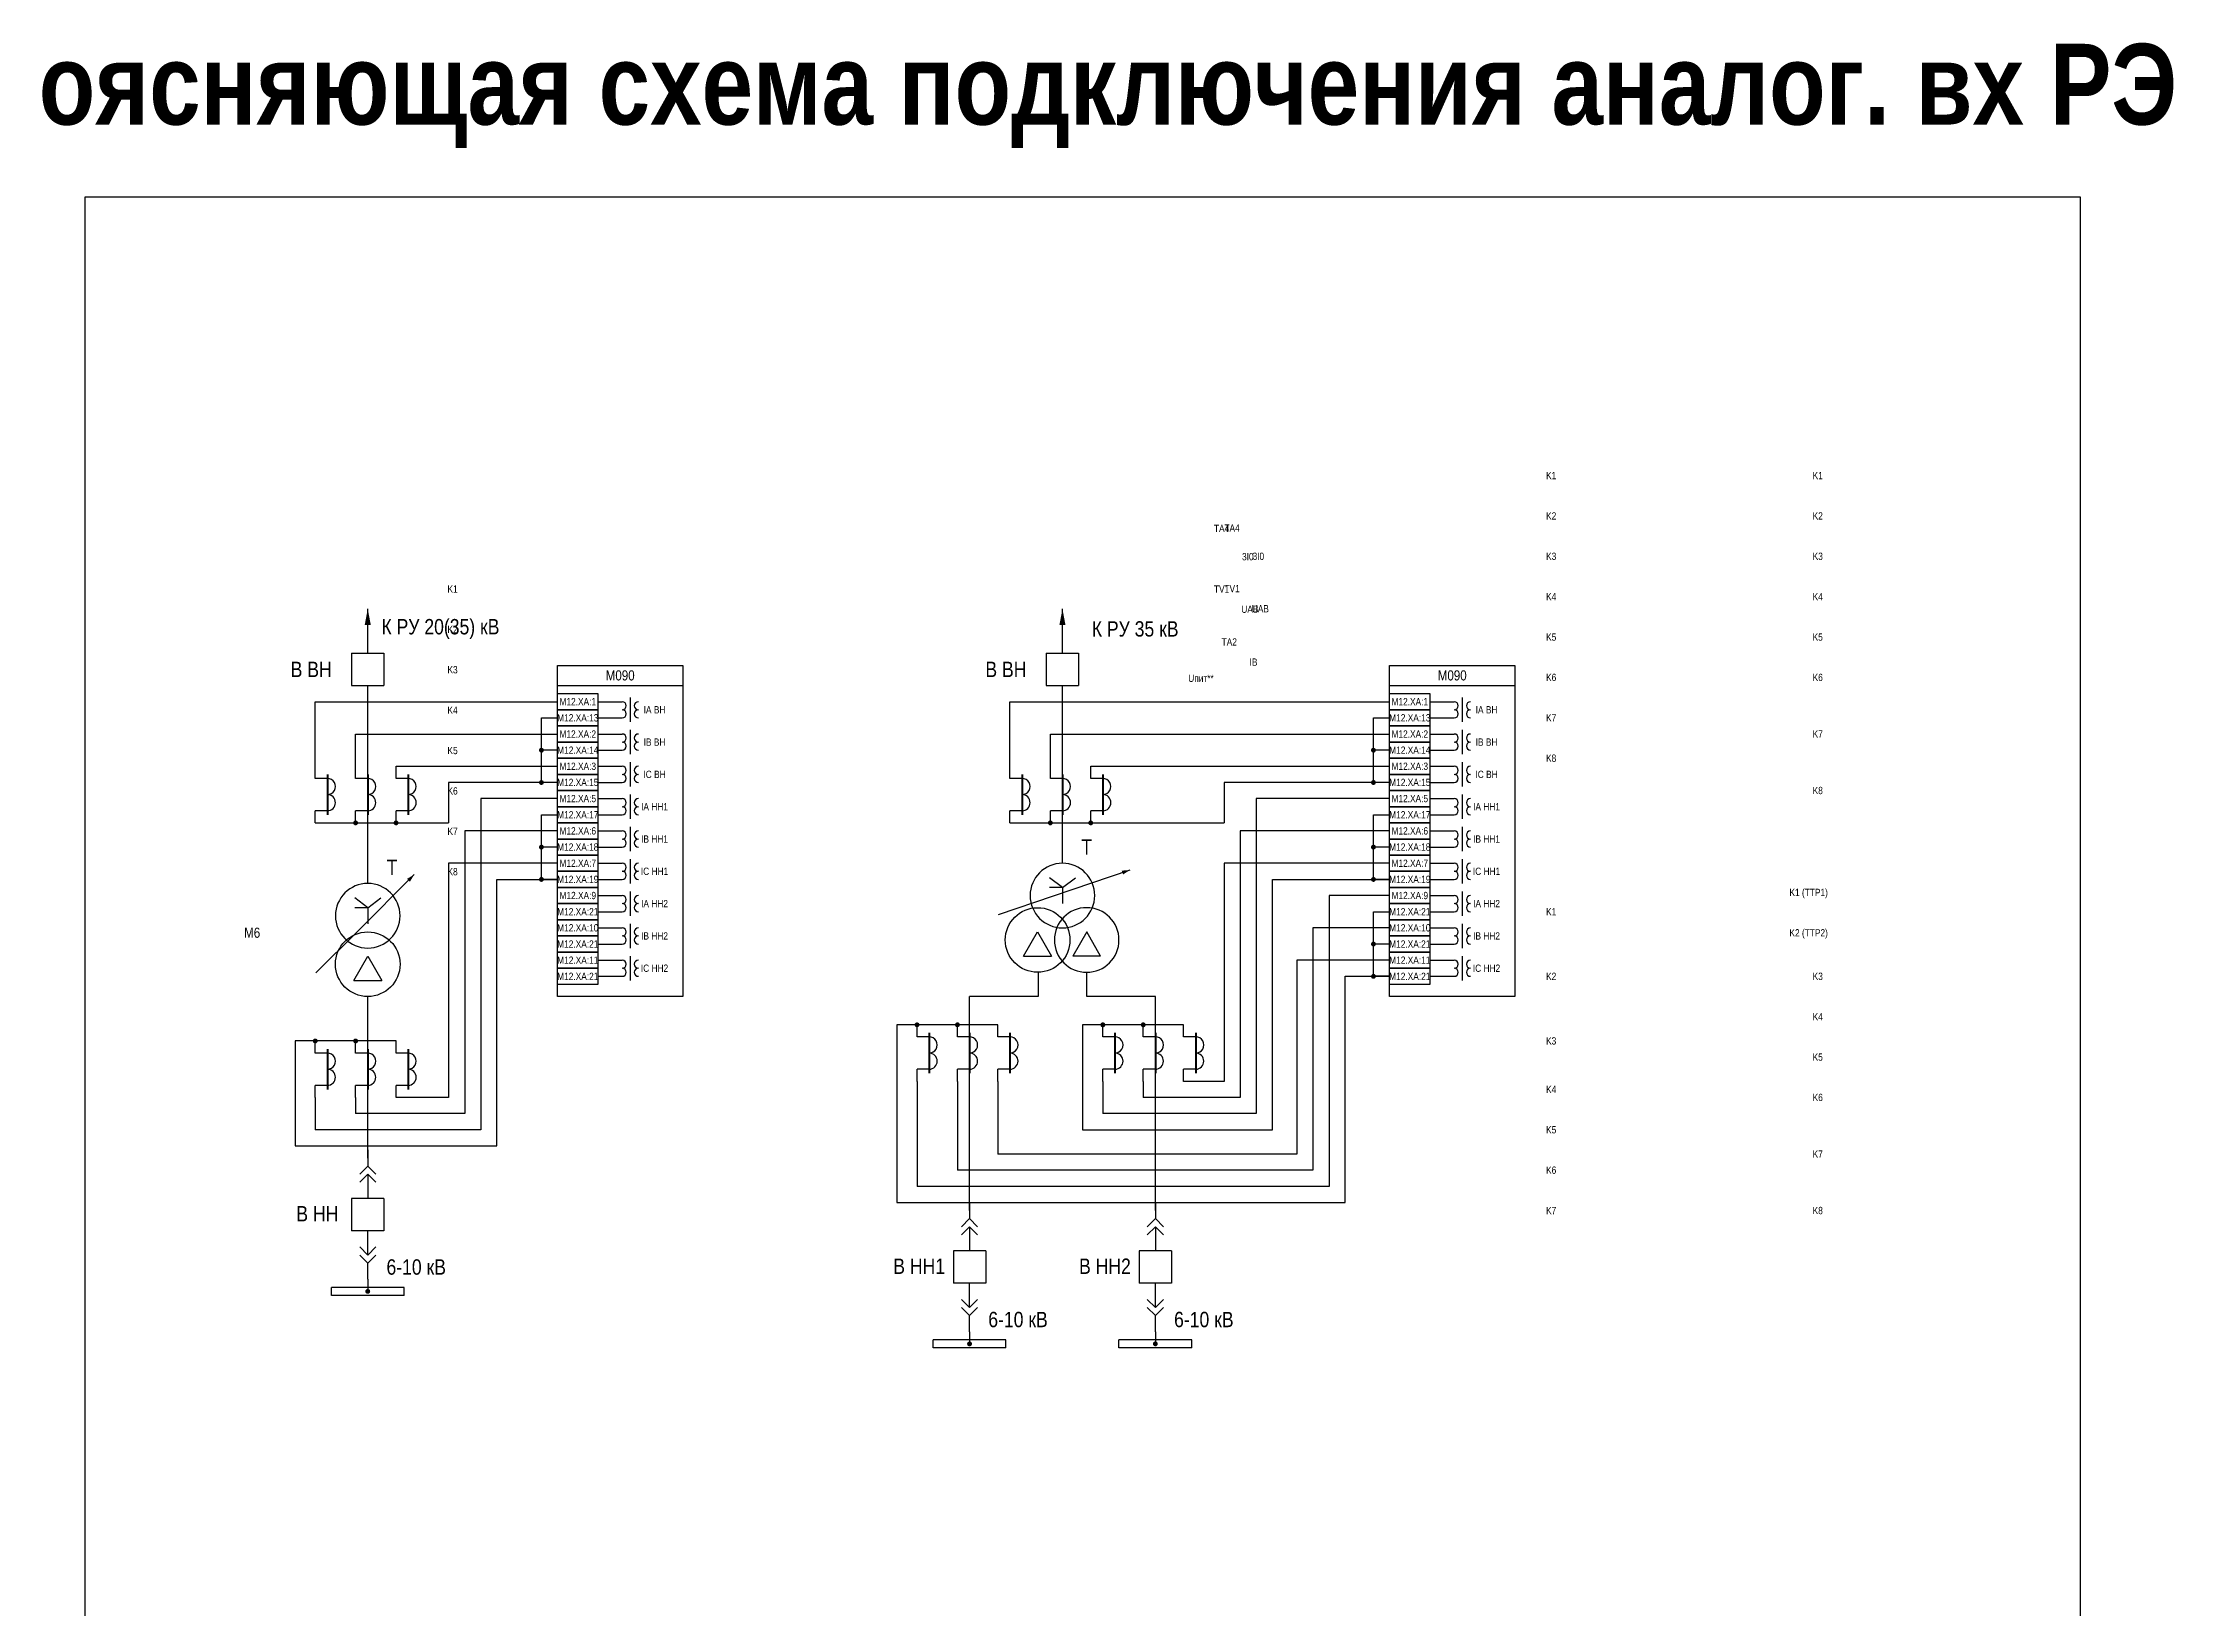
# Model space of a CAD drawing. Header units: millimetres. Extents: x 1657 to 5223, y -558 to 1129.
# Drawn here: x 4414 to 4942, y 358 to 745 of the extents above; entities that cross this region are included whole.
import ezdxf
from ezdxf.enums import TextEntityAlignment as Align

# ---------------------------------------------------------------- set-up
doc = ezdxf.new("R2010")
doc.units = ezdxf.units.MM
doc.layers.add('_ОРЗ_0.3', color=7, linetype='Continuous', lineweight=30)
doc.layers.add('Тонкая', color=7, linetype='Continuous', lineweight=13)
doc.layers.add('Основная', color=7, linetype='Continuous')
doc.styles.add('1.8_Gost_RD', font='ARIALN.TTF', dxfattribs={"height": 1.8})
doc.styles.add('2.5_Gost_RD', font='ARIALN.TTF', dxfattribs={"height": 2.5})
doc.styles.add('2.5_ISOCPEUR', font='isocpeur.ttf', dxfattribs={"width": 0.9, "height": 2.5})
doc.styles.add('3.5_Gost_RD', font='ARIALN.TTF', dxfattribs={"height": 3.5})
doc.styles.add('Narrow', font='ARIALN.TTF')
doc.styles.add('Вывод', font='ARIALN.TTF', dxfattribs={"height": 2.5})
doc.styles.add('Компонент', font='ARIALN.TTF', dxfattribs={"height": 3.5})

# ---------------------------------------------------------------- blocks, each defined once
blk = doc.blocks.new('*U131')
at = {"layer": 'Основная', "ltscale": 0.25}
for p, q in [((2, 2), (0, 0)), ((0, 0), (2, -2))]:
    blk.add_line(p, q, dxfattribs=at)
blk = doc.blocks.new('*U123')
at = {"layer": 'Основная', "color": 0}
for p, q in [((0, 6), (0, 2)), ((0, 0), (0, -6))]:
    blk.add_line(p, q, dxfattribs=at)
at = {"ltscale": 0.25, "xscale": -1, "rotation": 90}
for p in [(0, 2), (0, 0)]:
    blk.add_blockref('*U131', p, dxfattribs=at)
at = {"layer": 'Основная'}
for tag, height, style, p in [('ОУ2', 3.5, 'Компонент', (-5, 6)), ('В2', 2.5, 'Вывод', (3, 6)), ('ОУ1', 3.5, 'Компонент', (-5, -6)), ('В1', 2.5, 'Вывод', (3, -6))]:
    blk.add_attdef(tag, text='', height=height, dxfattribs=dict(at, style=style)).set_placement(p, align=Align.MIDDLE_CENTER)
blk = doc.blocks.new('*U124')
at = {"layer": 'Основная'}
for p, q in [((0, 0), (-8, 0)), ((-8, -8), (-8, 0)), ((0, -8), (0, 0)), ((0, -8), (-8, -8))]:
    blk.add_line(p, q, dxfattribs=at)
at = {"layer": 'Основная', "style": '2.5_ISOCPEUR'}
blk.add_attdef('ОУ', text='', height=2.5, dxfattribs=at).set_placement((-15, -3), align=Align.MIDDLE_CENTER)
blk = doc.blocks.new('*U127')
at = {"layer": 'Основная', "color": 0}
for p, q in [((0, 0), (0, 6)), ((0, -6), (0, -2))]:
    blk.add_line(p, q, dxfattribs=at)
at = {"ltscale": 0.25, "rotation": 89.99999999999999}
for p in [(0, 0), (0, -2)]:
    blk.add_blockref('*U131', p, dxfattribs=at)
at = {"layer": 'Основная'}
for tag, height, style, p in [('ОУ1', 3.5, 'Компонент', (-5, 6)), ('В1', 2.5, 'Вывод', (3, 6)), ('ОУ2', 3.5, 'Компонент', (-5, -6)), ('В2', 2.5, 'Вывод', (3, -6))]:
    blk.add_attdef(tag, text='', height=height, dxfattribs=dict(at, style=style)).set_placement(p, align=Align.MIDDLE_CENTER)
blk = doc.blocks.new('*U122')
at = {"ltscale": 0.25}
for p, q in [((-3.46, -4), (0, 2)), ((0, 2), (3.46, -4)), ((-3.46, -4), (3.46, -4))]:
    blk.add_line(p, q, dxfattribs=at)
blk.add_circle((0, 0), 8, dxfattribs=at)
at = {"layer": 'Основная', "style": 'Компонент'}
blk.add_attdef('ОУ', text='', height=3.5, dxfattribs=at).set_placement((17, 0), align=Align.MIDDLE_CENTER)
blk = doc.blocks.new('*U125')
at = {"ltscale": 0.25}
for p, q in [((0, 0), (-20, 0)), ((14.44, 0), (0, 0))]:
    blk.add_line(p, q, dxfattribs=at)
blk.add_lwpolyline([(-18, 0, 1, 0, 0), (-20, 0, 0, 0, 0)], format="xyseb", dxfattribs=at)
at = {"layer": 'Основная', "style": '2.5_ISOCPEUR'}
blk.add_attdef('ОС', text='', height=2.5, dxfattribs=at).set_placement((3, 2), align=Align.MIDDLE_CENTER)
blk = doc.blocks.new('*U121')
at = {"ltscale": 0.25}
for q in [(-3.2, 4.4), (3.2, 4.4), (0, -2), (3.21, 2)]:
    blk.add_line((0, 2), q, dxfattribs=at)
blk.add_circle((0, 0), 8, dxfattribs=at)
at = {"layer": 'Основная', "style": 'Компонент'}
blk.add_attdef('ОУ', text='', height=3.5, dxfattribs=at).set_placement((-17, 0), align=Align.MIDDLE_CENTER)
blk = doc.blocks.new('*U126')
at = {"layer": 'Основная'}
for p, q in [((0, 0), (-8, 0)), ((-8, -8), (-8, 0)), ((0, -8), (0, 0)), ((0, -8), (-8, -8))]:
    blk.add_line(p, q, dxfattribs=at)
at = {"layer": 'Основная', "style": '2.5_ISOCPEUR'}
blk.add_attdef('ОУ', text='', height=2.5, dxfattribs=at).set_placement((-15, -3), align=Align.MIDDLE_CENTER)
blk = doc.blocks.new('*U130')
at = {"ltscale": 0.25}
for p, q in [((3, 7), (3, 4)), ((0, 4), (3, 4)), ((0, -4), (3, -4)), ((3, -4), (3, -7))]:
    blk.add_line(p, q, dxfattribs=at)
for centre, major_axis, start_param, end_param in [((0, -2), (-2, 0), 4.712389, 7.853982), ((0, 2), (0, -2), 3.141593, 6.283185)]:
    blk.add_ellipse(centre, major_axis=major_axis, ratio=1, start_param=start_param, end_param=end_param, dxfattribs=at)
at = {"layer": 'Основная', "color": 0, "lineweight": 50}
blk.add_line((0, -5), (0, 5), dxfattribs=at)
at = {"layer": 'Основная', "style": '2.5_ISOCPEUR'}
for tag, p in [('В1', (5, 6)), ('ОУ', (-6, 0)), ('В2', (5, -6))]:
    blk.add_attdef(tag, text='', height=2.5, dxfattribs=at).set_placement(p, align=Align.MIDDLE_CENTER)
blk = doc.blocks.new('*U128')
at = {"layer": 'Основная', "color": 0}
for p, q in [((0, 0), (18, 0)), ((0, -2), (0, 0)), ((18, -2), (18, 0)), ((0, -2), (18, -2))]:
    blk.add_line(p, q, dxfattribs=at)
at = {"layer": 'Основная', "style": '2.5_ISOCPEUR'}
blk.add_attdef('ОШ', text='', height=2.5, dxfattribs=at).set_placement((6, 4), align=Align.MIDDLE_CENTER)
blk = doc.blocks.new('*U129')
at = {"ltscale": 0.25}
for p, q in [((3, 7), (3, 4)), ((0, 4), (3, 4)), ((0, -4), (3, -4)), ((3, -4), (3, -7))]:
    blk.add_line(p, q, dxfattribs=at)
for centre, major_axis, start_param, end_param in [((0, -2), (-2, 0), 4.712389, 7.853982), ((0, 2), (0, -2), 3.141593, 6.283185)]:
    blk.add_ellipse(centre, major_axis=major_axis, ratio=1, start_param=start_param, end_param=end_param, dxfattribs=at)
at = {"layer": 'Основная', "color": 0, "lineweight": 50}
blk.add_line((0, -5), (0, 5), dxfattribs=at)
at = {"layer": 'Основная', "style": '2.5_ISOCPEUR'}
for tag, p in [('В1', (5, 6)), ('ОУ', (-6, 0)), ('В2', (5, -6))]:
    blk.add_attdef(tag, text='', height=2.5, dxfattribs=at).set_placement(p, align=Align.MIDDLE_CENTER)

msp = doc.modelspace()

# ---------------------------------------------------------------- linework, layer by layer
for p, q in [((4495, 594), (4495, 605)), ((4667, 594), (4667, 605)), ((4502, 566), (4542, 566)), ((4674, 566), (4748, 566))]:
    msp.add_line(p, q)
at = {"ltscale": 100}
for p, q in [((4482, 566), (4482, 582)), ((4482, 582), (4542, 582)), ((4552, 582), (4558, 582)), ((4560, 583), (4560, 577)), ((4654, 566), (4654, 582)), ((4654, 582), (4748, 582)), ((4758, 582), (4764, 582)), ((4766, 583), (4766, 577)), ((4538, 562), (4538, 578)), ((4538, 578), (4542, 578)), ((4552, 578), (4558, 578)), ((4744, 562), (4744, 578)), ((4744, 578), (4748, 578)), ((4758, 578), (4764, 578)), ((4492, 566), (4492, 574)), ((4492, 574), (4542, 574)), ((4542, 570), (4538, 570)), ((4552, 574), (4558, 574)), ((4552, 570), (4558, 570)), ((4560, 575), (4560, 569)), ((4664, 566), (4664, 574)), ((4664, 574), (4748, 574)), ((4748, 570), (4744, 570)), ((4758, 574), (4764, 574)), ((4758, 570), (4764, 570)), ((4766, 575), (4766, 569)), ((4552, 566), (4558, 566)), ((4560, 567), (4560, 561)), ((4758, 566), (4764, 566)), ((4766, 567), (4766, 561)), ((4538, 562), (4515, 562)), ((4515, 562), (4515, 552)), ((4542, 562), (4538, 562)), ((4552, 562), (4558, 562)), ((4744, 562), (4707, 562)), ((4707, 562), (4707, 552)), ((4748, 562), (4744, 562)), ((4758, 562), (4764, 562)), ((4538, 538), (4538, 554)), ((4538, 554), (4542, 554)), ((4552, 558), (4558, 558)), ((4552, 554), (4558, 554)), ((4560, 559), (4560, 553)), ((4744, 538), (4744, 554)), ((4744, 554), (4748, 554)), ((4758, 558), (4764, 558)), ((4758, 554), (4764, 554)), ((4766, 559), (4766, 553)), ((4482, 552), (4502, 552)), ((4502, 552), (4515, 552)), ((4552, 550), (4558, 550)), ((4560, 551), (4560, 545)), ((4654, 552), (4674, 552)), ((4674, 552), (4707, 552)), ((4758, 550), (4764, 550)), ((4766, 551), (4766, 545)), ((4542, 546), (4538, 546)), ((4552, 546), (4558, 546)), ((4748, 546), (4744, 546)), ((4758, 546), (4764, 546)), ((4552, 542), (4558, 542)), ((4560, 543), (4560, 537)), ((4758, 542), (4764, 542)), ((4766, 543), (4766, 537)), ((4542, 538), (4538, 538)), ((4552, 538), (4558, 538)), ((4552, 534), (4558, 534)), ((4560, 535), (4560, 529)), ((4748, 538), (4744, 538)), ((4758, 538), (4764, 538)), ((4758, 534), (4764, 534)), ((4766, 535), (4766, 529)), ((4552, 530), (4558, 530)), ((4744, 514), (4744, 530)), ((4744, 530), (4748, 530)), ((4758, 530), (4764, 530)), ((4552, 526), (4558, 526)), ((4560, 527), (4560, 521)), ((4758, 526), (4764, 526)), ((4766, 527), (4766, 521)), ((4552, 522), (4558, 522)), ((4552, 518), (4558, 518)), ((4560, 519), (4560, 513)), ((4748, 522), (4744, 522)), ((4758, 522), (4764, 522)), ((4758, 518), (4764, 518)), ((4766, 519), (4766, 513)), ((4552, 514), (4558, 514)), ((4748, 514), (4744, 514)), ((4758, 514), (4764, 514)), ((4631, 488), (4631, 462)), ((4641, 488), (4641, 466)), ((4651, 488), (4651, 470)), ((4677, 488), (4677, 480)), ((4687, 488), (4687, 484)), ((4482, 484), (4482, 476)), ((4492, 484), (4492, 480))]:
    msp.add_line(p, q, dxfattribs=at)
for points in [[(4425, 707), (4919, 707), (4919, 114), (4425, 114)], [(4542, 584), (4552, 584), (4552, 580), (4542, 580)], [(4748, 584), (4758, 584), (4758, 580), (4748, 580)], [(4542, 580), (4552, 580), (4552, 576), (4542, 576)], [(4542, 576), (4552, 576), (4552, 572), (4542, 572)], [(4748, 580), (4758, 580), (4758, 576), (4748, 576)], [(4748, 576), (4758, 576), (4758, 572), (4748, 572)], [(4542, 572), (4552, 572), (4552, 568), (4542, 568)], [(4748, 572), (4758, 572), (4758, 568), (4748, 568)], [(4542, 568), (4552, 568), (4552, 564), (4542, 564)], [(4748, 568), (4758, 568), (4758, 564), (4748, 564)], [(4542, 564), (4552, 564), (4552, 560), (4542, 560)], [(4542, 560), (4552, 560), (4552, 556), (4542, 556)], [(4748, 564), (4758, 564), (4758, 560), (4748, 560)], [(4748, 560), (4758, 560), (4758, 556), (4748, 556)], [(4542, 556), (4552, 556), (4552, 552), (4542, 552)], [(4748, 556), (4758, 556), (4758, 552), (4748, 552)], [(4542, 552), (4552, 552), (4552, 548), (4542, 548)], [(4748, 552), (4758, 552), (4758, 548), (4748, 548)], [(4542, 548), (4552, 548), (4552, 544), (4542, 544)], [(4542, 544), (4552, 544), (4552, 540), (4542, 540)], [(4748, 548), (4758, 548), (4758, 544), (4748, 544)], [(4748, 544), (4758, 544), (4758, 540), (4748, 540)], [(4542, 540), (4552, 540), (4552, 536), (4542, 536)], [(4748, 540), (4758, 540), (4758, 536), (4748, 536)], [(4542, 536), (4552, 536), (4552, 532), (4542, 532)], [(4748, 536), (4758, 536), (4758, 532), (4748, 532)], [(4542, 532), (4552, 532), (4552, 528), (4542, 528)], [(4542, 528), (4552, 528), (4552, 524), (4542, 524)], [(4748, 532), (4758, 532), (4758, 528), (4748, 528)], [(4748, 528), (4758, 528), (4758, 524), (4748, 524)], [(4542, 524), (4552, 524), (4552, 520), (4542, 520)], [(4748, 524), (4758, 524), (4758, 520), (4748, 520)], [(4542, 520), (4552, 520), (4552, 516), (4542, 516)], [(4748, 520), (4758, 520), (4758, 516), (4748, 516)], [(4542, 516), (4552, 516), (4552, 512), (4542, 512)], [(4748, 516), (4758, 516), (4758, 512), (4748, 512)]]:
    msp.add_lwpolyline(points, close=True, dxfattribs=at)
for points in [[(4495, 537), (4495, 586)], [(4667, 542), (4667, 586)], [(4495, 469), (4495, 509)], [(4644, 456), (4644, 509)], [(4690, 456), (4690, 509)], [(4495, 439), (4495, 436)], [(4644, 426), (4644, 423)], [(4690, 426), (4690, 423)]]:
    msp.add_lwpolyline(points)
for points in [[(4542, 586), (4573, 586)], [(4748, 586), (4779, 586)], [(4542, 558), (4523, 558), (4523, 476), (4482, 476)], [(4748, 558), (4715, 558), (4715, 480), (4677, 480)], [(4542, 550), (4519, 550), (4519, 480), (4492, 480)], [(4748, 550), (4711, 550), (4711, 484), (4687, 484)], [(4542, 542), (4515, 542), (4515, 484), (4502, 484)], [(4748, 542), (4707, 542), (4707, 488), (4697, 488)], [(4502, 498), (4477, 498), (4477, 472), (4527, 472), (4527, 538), (4542, 538)], [(4748, 534), (4733, 534), (4733, 462), (4631, 462)], [(4697, 502), (4672, 502), (4672, 476), (4719, 476), (4719, 538), (4748, 538)], [(4748, 526), (4729, 526), (4729, 466), (4641, 466)], [(4748, 518), (4725, 518), (4725, 470), (4651, 470)], [(4651, 502), (4626, 502), (4626, 458), (4737, 458), (4737, 514), (4748, 514)], [(4661, 515), (4661, 509), (4644, 509)], [(4690, 509), (4673, 509), (4673, 515)]]:
    msp.add_lwpolyline(points, dxfattribs=at)
at = {"ltscale": 0.25, "const_width": 0.6}
for points in [[(4537.7, 570, -1), (4538.3, 570, -1)], [(4537.7, 569.99, 1), (4538.3, 569.99, 1)], [(4743.7, 570, -1), (4744.3, 570, -1)], [(4743.7, 569.99, 1), (4744.3, 569.99, 1)], [(4537.7, 562, -1), (4538.3, 562, -1)], [(4537.7, 561.99, 1), (4538.3, 561.99, 1)], [(4743.7, 562, -1), (4744.3, 562, -1)], [(4743.7, 561.99, 1), (4744.3, 561.99, 1)], [(4491.7, 552, -1), (4492.3, 552, -1)], [(4491.7, 551.99, 1), (4492.3, 551.99, 1)], [(4501.7, 552, -1), (4502.3, 552, -1)], [(4501.7, 551.99, 1), (4502.3, 551.99, 1)], [(4663.7, 552, -1), (4664.3, 552, -1)], [(4663.7, 551.99, 1), (4664.3, 551.99, 1)], [(4673.7, 552, -1), (4674.3, 552, -1)], [(4673.7, 551.99, 1), (4674.3, 551.99, 1)], [(4537.7, 546, -1), (4538.3, 546, -1)], [(4537.7, 545.99, 1), (4538.3, 545.99, 1)], [(4743.7, 546, -1), (4744.3, 546, -1)], [(4743.7, 545.99, 1), (4744.3, 545.99, 1)], [(4537.7, 538, -1), (4538.3, 538, -1)], [(4537.7, 537.99, 1), (4538.3, 537.99, 1)], [(4743.7, 538, -1), (4744.3, 538, -1)], [(4743.7, 537.99, 1), (4744.3, 537.99, 1)], [(4743.7, 522, -1), (4744.3, 522, -1)], [(4743.7, 521.99, 1), (4744.3, 521.99, 1)], [(4743.7, 514, -1), (4744.3, 514, -1)], [(4743.7, 513.99, 1), (4744.3, 513.99, 1)], [(4630.7, 502, -1), (4631.3, 502, -1)], [(4630.7, 501.99, 1), (4631.3, 501.99, 1)], [(4640.7, 502, -1), (4641.3, 502, -1)], [(4640.7, 501.99, 1), (4641.3, 501.99, 1)], [(4676.7, 502, -1), (4677.3, 502, -1)], [(4676.7, 501.99, 1), (4677.3, 501.99, 1)], [(4686.7, 502, -1), (4687.3, 502, -1)], [(4686.7, 501.99, 1), (4687.3, 501.99, 1)], [(4481.7, 498, -1), (4482.3, 498, -1)], [(4481.7, 497.99, 1), (4482.3, 497.99, 1)], [(4491.7, 498, -1), (4492.3, 498, -1)], [(4491.7, 497.99, 1), (4492.3, 497.99, 1)], [(4494.7, 436, -1), (4495.3, 436, -1)], [(4494.7, 435.99, 1), (4495.3, 435.99, 1)], [(4643.7, 423, -1), (4644.3, 423, -1)], [(4643.7, 422.99, 1), (4644.3, 422.99, 1)], [(4689.7, 423, -1), (4690.3, 423, -1)], [(4689.7, 422.99, 1), (4690.3, 422.99, 1)]]:
    msp.add_lwpolyline(points, format="xyb", close=True, dxfattribs=at)
at = {"ltscale": 100}
for centre, start, end in [((4558, 581), 270, 90), ((4562, 581), 90, 270), ((4764, 581), 270, 90), ((4768, 581), 90, 270), ((4558, 579), 270, 90), ((4562, 579), 90, 270), ((4764, 579), 270, 90), ((4768, 579), 90, 270), ((4558, 573), 270, 90), ((4558, 571), 270, 90), ((4562, 573), 90, 270), ((4562, 571), 90, 270), ((4764, 573), 270, 90), ((4764, 571), 270, 90), ((4768, 573), 90, 270), ((4768, 571), 90, 270), ((4558, 565), 270, 90), ((4562, 565), 90, 270), ((4764, 565), 270, 90), ((4768, 565), 90, 270), ((4558, 563), 270, 90), ((4562, 563), 90, 270), ((4764, 563), 270, 90), ((4768, 563), 90, 270), ((4558, 557), 270, 90), ((4558, 555), 270, 90), ((4562, 557), 90, 270), ((4562, 555), 90, 270), ((4764, 557), 270, 90), ((4764, 555), 270, 90), ((4768, 557), 90, 270), ((4768, 555), 90, 270), ((4558, 549), 270, 90), ((4562, 549), 90, 270), ((4764, 549), 270, 90), ((4768, 549), 90, 270), ((4558, 547), 270, 90), ((4562, 547), 90, 270), ((4764, 547), 270, 90), ((4768, 547), 90, 270), ((4558, 541), 270, 90), ((4558, 539), 270, 90), ((4562, 541), 90, 270), ((4562, 539), 90, 270), ((4764, 541), 270, 90), ((4764, 539), 270, 90), ((4768, 541), 90, 270), ((4768, 539), 90, 270), ((4558, 533), 270, 90), ((4562, 533), 90, 270), ((4764, 533), 270, 90), ((4768, 533), 90, 270), ((4558, 531), 270, 90), ((4562, 531), 90, 270), ((4764, 531), 270, 90), ((4768, 531), 90, 270), ((4558, 525), 270, 90), ((4558, 523), 270, 90), ((4562, 525), 90, 270), ((4562, 523), 90, 270), ((4764, 525), 270, 90), ((4764, 523), 270, 90), ((4768, 525), 90, 270), ((4768, 523), 90, 270), ((4558, 517), 270, 90), ((4562, 517), 90, 270), ((4764, 517), 270, 90), ((4768, 517), 90, 270), ((4558, 515), 270, 90), ((4562, 515), 90, 270), ((4764, 515), 270, 90), ((4768, 515), 90, 270)]:
    msp.add_arc(centre, 1, start, end, dxfattribs=at)
at = {"layer": '_ОРЗ_0.3', "ltscale": 100}
for points in [[(4542, 591), (4573, 591), (4573, 509), (4542, 509)], [(4748, 591), (4779, 591), (4779, 509), (4748, 509)]]:
    msp.add_lwpolyline(points, close=True, dxfattribs=at)
at = {"layer": 'Тонкая', "ltscale": 0.3}
for points in [[(4495, 605, 0, 1.5, 0), (4495, 601, 0, 0, 0)], [(4667, 605, 0, 1.5, 0), (4667, 601, 0, 0, 0)]]:
    msp.add_lwpolyline(points, format="xyseb", dxfattribs=at)

# ---------------------------------------------------------------- block references
at = {"ltscale": 0.35, "rotation": 180}
for p in [(4491, 586), (4663, 586)]:
    msp.add_blockref('*U126', p, dxfattribs=at)
at = {"ltscale": 0.25}
for name, p, rotation in [('*U129', (4485, 559), 180), ('*U130', (4495, 559), 180), ('*U130', (4505, 559), 180), ('*U129', (4657, 559), 180), ('*U130', (4667, 559), 180), ('*U130', (4677, 559), 180), ('*U125', (4492.36, 525.05), 224.9999999999999), ('*U125', (4664.8, 533.91), 198.7392877131279), ('*U129', (4634, 495), 180), ('*U130', (4644, 495), 180), ('*U130', (4654, 495), 180), ('*U129', (4680, 495), 180), ('*U130', (4690, 495), 180), ('*U130', (4700, 495), 180), ('*U129', (4485, 491), 180), ('*U130', (4495, 491), 180), ('*U130', (4505, 491), 180)]:
    msp.add_blockref(name, p, dxfattribs=dict(at, rotation=rotation))
at = {"ltscale": 0.35, "xscale": -1}
for name, p in [('*U121', (4667, 534)), ('*U121', (4495, 529)), ('*U122', (4673, 523))]:
    msp.add_blockref(name, p, dxfattribs=at)
at = {"ltscale": 0.35}
for p in [(4660.85, 523), (4495, 517)]:
    msp.add_blockref('*U122', p, dxfattribs=at)
at = {"ltscale": 0.25, "xscale": -1, "rotation": 180}
for name, p in [('*U127', (4495, 465)), ('*U124', (4499, 451)), ('*U127', (4644, 452)), ('*U127', (4690, 452)), ('*U123', (4495, 445)), ('*U124', (4648, 438)), ('*U124', (4694, 438)), ('*U123', (4644, 432)), ('*U123', (4690, 432))]:
    msp.add_blockref(name, p, dxfattribs=at)
at = {"ltscale": 0.25, "xscale": -1}
for p in [(4504, 436.99), (4653, 423.99), (4699, 423.99)]:
    msp.add_blockref('*U128', p, dxfattribs=at)

# ---------------------------------------------------------------- texts
at = {"ltscale": 100, "attachment_point": 5}
for s, insert, char_height, width, style in [('{\\fArial Narrow|b1|i0|c204|p34;Поясняющая схема подключения аналог. вх РЭ}', (4670, 732), 20, 1350, '2.5_Gost_RD'), ('K1', (4788, 638), 1.8, 6, '1.8_Gost_RD'), ('K1', (4854, 638), 1.8, 6, '1.8_Gost_RD'), ('K2', (4788, 628), 1.8, 6, '1.8_Gost_RD'), ('K2', (4854, 628), 1.8, 6, '1.8_Gost_RD'), ('ТA4', (4706.4, 624.9), 1.8, 8.6789, '1.8_Gost_RD'), ('ТA4', (4709, 625), 1.8, 8.6789, '1.8_Gost_RD'), ('3I0', (4712.9, 617.9), 1.8, 5, '1.8_Gost_RD'), ('3I0', (4715.5, 618), 1.8, 5, '1.8_Gost_RD'), ('K3', (4788, 618), 1.8, 6, '1.8_Gost_RD'), ('K3', (4854, 618), 1.8, 6, '1.8_Gost_RD'), ('K1', (4516, 609.9), 1.8, 6, '1.8_Gost_RD'), ('ТV1', (4706.4, 609.9), 1.8, 8.6789, '1.8_Gost_RD'), ('ТV1', (4709, 610), 1.8, 8.6789, '1.8_Gost_RD'), ('K4', (4788, 608), 1.8, 6, '1.8_Gost_RD'), ('K4', (4854, 608), 1.8, 6, '1.8_Gost_RD'), ('UAB', (4713.4, 604.9), 1.8, 6, '1.8_Gost_RD'), ('UAB', (4716, 605), 1.8, 6, '1.8_Gost_RD'), ('K2', (4516, 599.9), 1.8, 6, '1.8_Gost_RD'), ('ТA2', (4708.3, 596.8), 1.8, 8.6789, '1.8_Gost_RD'), ('K5', (4788, 598), 1.8, 6, '1.8_Gost_RD'), ('K5', (4854, 598), 1.8, 6, '1.8_Gost_RD'), ('IB', (4714.3, 591.8), 1.8, 4, '1.8_Gost_RD'), ('K3', (4516, 589.9), 1.8, 6, '1.8_Gost_RD'), ('М090', (4557.5, 588.5), 2.5, 31, '2.5_Gost_RD'), ('Uпит**', (4701.3, 587.8), 1.8, 7, '1.8_Gost_RD'), ('М090', (4763.5, 588.5), 2.5, 31, '2.5_Gost_RD'), ('K6', (4788, 588), 1.8, 6, '1.8_Gost_RD'), ('K6', (4854, 588), 1.8, 6, '1.8_Gost_RD'), ('K4', (4516, 579.9), 1.8, 6, '1.8_Gost_RD'), ('M12.XA:1', (4547, 582), 1.8, 10, '1.8_Gost_RD'), ('IA ВН', (4566, 580), 1.8, 15, '1.8_Gost_RD'), ('M12.XA:1', (4753, 582), 1.8, 10, '1.8_Gost_RD'), ('IA ВН', (4772, 580), 1.8, 15, '1.8_Gost_RD'), ('M12.XA:13', (4547, 578), 1.8, 10, '1.8_Gost_RD'), ('M12.XA:13', (4753, 578), 1.8, 10, '1.8_Gost_RD'), ('K7', (4788, 578), 1.8, 6, '1.8_Gost_RD'), ('K5', (4516, 569.9), 1.8, 6, '1.8_Gost_RD'), ('M12.XA:14', (4547, 570), 1.8, 10, '1.8_Gost_RD'), ('M12.XA:2', (4547, 574), 1.8, 10, '1.8_Gost_RD'), ('IB ВН', (4566, 572), 1.8, 15, '1.8_Gost_RD'), ('M12.XA:14', (4753, 570), 1.8, 10, '1.8_Gost_RD'), ('M12.XA:2', (4753, 574), 1.8, 10, '1.8_Gost_RD'), ('IB ВН', (4772, 572), 1.8, 15, '1.8_Gost_RD'), ('K7', (4854, 574), 1.8, 6, '1.8_Gost_RD'), ('M12.XA:3', (4547, 566), 1.8, 10, '1.8_Gost_RD'), ('IC ВН', (4566, 564), 1.8, 15, '1.8_Gost_RD'), ('M12.XA:3', (4753, 566), 1.8, 10, '1.8_Gost_RD'), ('IC ВН', (4772, 564), 1.8, 15, '1.8_Gost_RD'), ('K8', (4788, 568), 1.8, 6, '1.8_Gost_RD'), ('K6', (4516, 559.9), 1.8, 6, '1.8_Gost_RD'), ('M12.XA:15', (4547, 562), 1.8, 10, '1.8_Gost_RD'), ('M12.XA:15', (4753, 562), 1.8, 10, '1.8_Gost_RD'), ('K8', (4854, 560), 1.8, 6, '1.8_Gost_RD'), ('M12.XA:17', (4547, 554), 1.8, 10, '1.8_Gost_RD'), ('M12.XA:5', (4547, 558), 1.8, 10, '1.8_Gost_RD'), ('IA НН1', (4566, 556), 1.8, 15, '1.8_Gost_RD'), ('M12.XA:17', (4753, 554), 1.8, 10, '1.8_Gost_RD'), ('M12.XA:5', (4753, 558), 1.8, 10, '1.8_Gost_RD'), ('IA НН1', (4772, 556), 1.8, 15, '1.8_Gost_RD'), ('K7', (4516, 549.9), 1.8, 6, '1.8_Gost_RD'), ('M12.XA:6', (4547, 550), 1.8, 10, '1.8_Gost_RD'), ('IB НН1', (4566, 548), 1.8, 15, '1.8_Gost_RD'), ('M12.XA:6', (4753, 550), 1.8, 10, '1.8_Gost_RD'), ('IB НН1', (4772, 548), 1.8, 15, '1.8_Gost_RD'), ('M12.XA:18', (4547, 546), 1.8, 10, '1.8_Gost_RD'), ('M12.XA:18', (4753, 546), 1.8, 10, '1.8_Gost_RD'), ('K8', (4516, 539.9), 1.8, 6, '1.8_Gost_RD'), ('M12.XA:19', (4547, 538), 1.8, 10, '1.8_Gost_RD'), ('M12.XA:7', (4547, 542), 1.8, 10, '1.8_Gost_RD'), ('IC НН1', (4566, 540), 1.8, 15, '1.8_Gost_RD'), ('M12.XA:19', (4753, 538), 1.8, 10, '1.8_Gost_RD'), ('M12.XA:7', (4753, 542), 1.8, 10, '1.8_Gost_RD'), ('IC НН1', (4772, 540), 1.8, 15, '1.8_Gost_RD'), ('M12.XA:9', (4547, 534), 1.8, 10, '1.8_Gost_RD'), ('IA НН2', (4566, 532), 1.8, 15, '1.8_Gost_RD'), ('M12.XA:9', (4753, 534), 1.8, 10, '1.8_Gost_RD'), ('IA НН2', (4772, 532), 1.8, 15, '1.8_Gost_RD'), ('K1 (TTP1)', (4851.75, 534.5), 1.8, 10.5, '1.8_Gost_RD'), ('M12.XA:21', (4547, 530), 1.8, 10, '1.8_Gost_RD'), ('M12.XA:21', (4753, 530), 1.8, 10, '1.8_Gost_RD'), ('K1', (4788, 530), 1.8, 6, '1.8_Gost_RD'), ('M12.XA:10', (4547, 526), 1.8, 10, '1.8_Gost_RD'), ('M12.XA:21', (4547, 522), 1.8, 10, '1.8_Gost_RD'), ('IB НН2', (4566, 524), 1.8, 15, '1.8_Gost_RD'), ('M12.XA:10', (4753, 526), 1.8, 10, '1.8_Gost_RD'), ('M12.XA:21', (4753, 522), 1.8, 10, '1.8_Gost_RD'), ('IB НН2', (4772, 524), 1.8, 15, '1.8_Gost_RD'), ('K2 (TTP2)', (4851.75, 524.5), 1.8, 10.5, '1.8_Gost_RD'), ('M12.XA:11', (4547, 518), 1.8, 10, '1.8_Gost_RD'), ('M12.XA:11', (4753, 518), 1.8, 10, '1.8_Gost_RD'), ('M12.XA:21', (4547, 514), 1.8, 10, '1.8_Gost_RD'), ('IC НН2', (4566, 516), 1.8, 15, '1.8_Gost_RD'), ('M12.XA:21', (4753, 514), 1.8, 10, '1.8_Gost_RD'), ('IC НН2', (4772, 516), 1.8, 15, '1.8_Gost_RD'), ('K2', (4788, 514), 1.8, 6, '1.8_Gost_RD'), ('K3', (4854, 514), 1.8, 6, '1.8_Gost_RD'), ('K4', (4854, 504), 1.8, 6, '1.8_Gost_RD'), ('K3', (4788, 498), 1.8, 6, '1.8_Gost_RD'), ('K5', (4854, 494), 1.8, 6, '1.8_Gost_RD'), ('K4', (4788, 486), 1.8, 6, '1.8_Gost_RD'), ('K6', (4854, 484), 1.8, 6, '1.8_Gost_RD'), ('K5', (4788, 476), 1.8, 6, '1.8_Gost_RD'), ('K7', (4854, 470), 1.8, 6, '1.8_Gost_RD'), ('K6', (4788, 466), 1.8, 6, '1.8_Gost_RD'), ('K7', (4788, 456), 1.8, 6, '1.8_Gost_RD'), ('K8', (4854, 456), 1.8, 6, '1.8_Gost_RD')]:
    msp.add_mtext(s, dxfattribs=dict(at, insert=insert, char_height=char_height, width=width, style=style))
at = {"char_height": 3.8, "width": 53.3807, "attachment_point": 5, "style": 'Narrow'}
for s, insert in [('\\pi-11.4,l11.4,t11.4;К РУ 20(35) кВ', (4513, 600)), ('\\pi-11.4,l11.4,t11.4;К РУ 35 кВ', (4685, 600)), ('\\pi-11.4,l11.4,t11.4;В ВН', (4481, 590)), ('\\pi-11.4,l11.4,t11.4;В ВН', (4653, 590)), ('\\pi-11.4,l11.4,t11.4;Т', (4673, 546)), ('\\pi-11.4,l11.4,t11.4;Т', (4501, 541)), ('\\pi-11.4,l11.4,t11.4;В НН', (4482.52, 455.22)), ('\\pi-11.4,l11.4,t11.4;6-10 кВ', (4507, 442)), ('\\pi-11.4,l11.4,t11.4;В НН1', (4631.52, 442.22)), ('\\pi-11.4,l11.4,t11.4;В НН2', (4677.52, 442.22)), ('\\pi-11.4,l11.4,t11.4;6-10 кВ', (4656, 429)), ('\\pi-11.4,l11.4,t11.4;6-10 кВ', (4702, 429))]:
    msp.add_mtext(s, dxfattribs=dict(at, insert=insert))
at = {"ltscale": 100, "insert": (4464.39, 526.05), "char_height": 2.5, "attachment_point": 1, "style": '3.5_Gost_RD'}
msp.add_mtext_dynamic_manual_height_columns('M6', width=3, gutter_width=17.5, heights=[0], dxfattribs=at)

doc.saveas('drawing.dxf')
